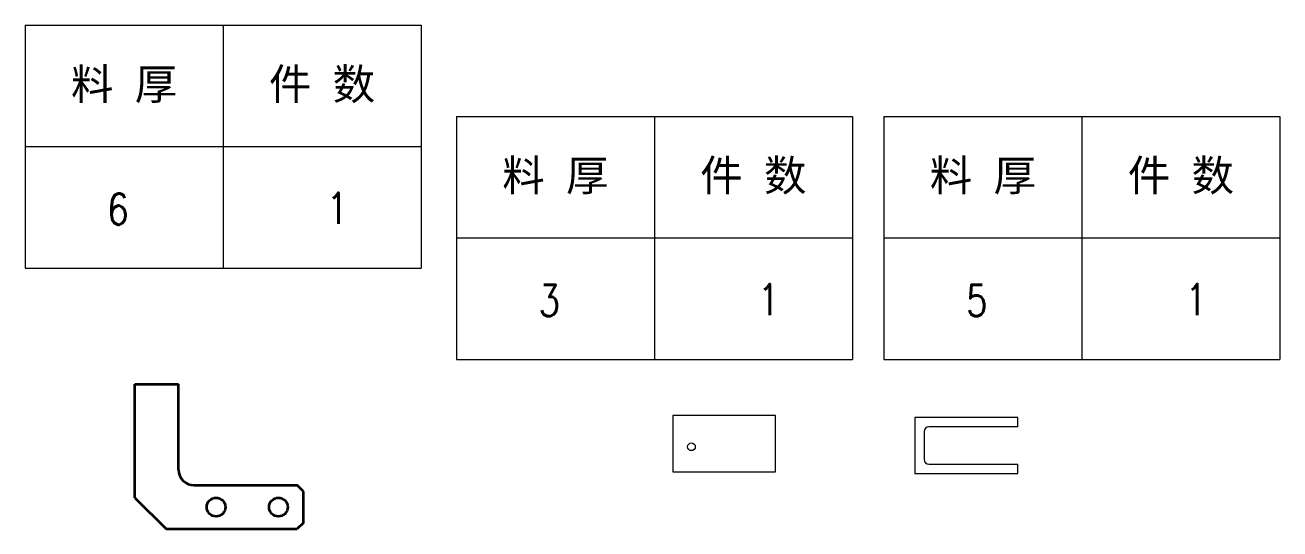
# Model space of a CAD drawing. Header units: millimetres. Extents: x -50270 to 104182, y -50696 to 36415.
# Drawn here: x -48139.4 to -47736.9, y 35680.1 to 35841.7 of the extents above; entities that cross this region are included whole.
import ezdxf
from ezdxf.enums import TextEntityAlignment as Align

# ---------------------------------------------------------------- set-up
doc = ezdxf.new("R2010")
doc.units = ezdxf.units.MM
doc.header["$LTSCALE"] = 0.5
doc.layers.add('标注线', color=3, linetype='Continuous', lineweight=18)
doc.styles.add('DIM', font='romans.shx', dxfattribs={"width": 0.8, "bigfont": 'bigfont.shx'})
doc.styles.get("Standard").update_dxf_attribs({"font": 'simplex.shx'})

# ---------------------------------------------------------------- blocks, each defined once
blk = doc.blocks.new('*T156')
at = {"color": 0, "linetype": 'ByBlock', "lineweight": -2, "transparency": 16777216}
for p, q in [((0, 0), (127, 0)), ((0, 0), (0, -78)), ((63.5, 0), (63.5, -78)), ((127, 0), (127, -78)), ((0, -39), (127, -39)), ((0, -78), (127, -78))]:
    blk.add_line(p, q, dxfattribs=at)
at = {"color": 0, "transparency": 16777216, "char_height": 10, "width": 60.5, "attachment_point": 5}
for s, insert in [('{\\fSimSun|b0|i0|c134|p2;料 厚}', (31.75, -19.5)), ('{\\fSimSun|b0|i0|c134|p2;件 数}', (95.25, -19.5))]:
    blk.add_mtext(s, dxfattribs=dict(at, insert=insert))
blk = doc.blocks.new('拆图参数')
blk.add_blockref('*T156', (-63.5, 78))
at = {"style": 'DIM', "width": 0.8}
blk.add_attdef('1', text='', height=10, dxfattribs=at).set_placement((36.65, 19.27), align=Align.MIDDLE_CENTER)
blk.add_attdef('6', text='', height=10, dxfattribs=at).set_placement((-37.13, 18.91), align=Align.MIDDLE_LEFT)

msp = doc.modelspace()

# ---------------------------------------------------------------- linework, layer by layer
at = {"lineweight": 35, "ltscale": 0.390457}
msp.add_line((-48104.126, 35690.073), (-48104.126, 35726.513), dxfattribs=at)
at = {"lineweight": 35}
for p, q in [((-48104.126, 35726.513), (-48090.126, 35726.513)), ((-48085.126, 35694.073), (-48052.126, 35694.073)), ((-48094.126, 35680.073), (-48052.126, 35680.073))]:
    msp.add_line(p, q, dxfattribs=at)
at = {"lineweight": 35, "ltscale": 0.165457}
msp.add_line((-48090.126, 35699.073), (-48090.126, 35726.513), dxfattribs=at)
at = {"lineweight": 35, "ltscale": 0.070711}
for p, q in [((-48050.126, 35692.073), (-48052.126, 35694.073)), ((-48050.126, 35682.073), (-48052.126, 35680.073))]:
    msp.add_line(p, q, dxfattribs=at)
at = {"lineweight": 35, "ltscale": 0.353553}
msp.add_line((-48104.126, 35690.073), (-48094.126, 35680.073), dxfattribs=at)
at = {"lineweight": 35, "ltscale": 0.25}
msp.add_line((-48050.126, 35682.073), (-48050.126, 35692.073), dxfattribs=at)
at = {"lineweight": 35}
for centre in [(-48078.126, 35687.073), (-48058.126, 35687.073)]:
    msp.add_circle(centre, 3, dxfattribs=at)
msp.add_arc((-48085.126, 35699.073), 5, 180.00001, 270, dxfattribs=at)
at = {"layer": '标注线'}
for p, q in [((-47898.661, 35716.435), (-47931.661, 35716.435)), ((-47931.661, 35716.435), (-47931.661, 35698.435)), ((-47898.661, 35698.435), (-47898.661, 35716.435)), ((-47820.996, 35715.817), (-47853.996, 35715.817)), ((-47853.996, 35715.817), (-47853.996, 35697.817)), ((-47820.996, 35712.817), (-47820.996, 35715.817)), ((-47850.996, 35711.317), (-47850.996, 35702.317)), ((-47820.996, 35712.817), (-47849.496, 35712.817)), ((-47931.661, 35698.435), (-47898.661, 35698.435)), ((-47849.496, 35700.817), (-47820.996, 35700.817)), ((-47820.996, 35697.817), (-47820.996, 35700.817)), ((-47853.996, 35697.817), (-47820.996, 35697.817))]:
    msp.add_line(p, q, dxfattribs=at)
msp.add_circle((-47925.661, 35706.435), 1.25, dxfattribs=at)
for centre, start, end in [((-47849.496, 35711.317), 90, 180), ((-47849.496, 35702.317), 180, 270)]:
    msp.add_arc(centre, 1.5, start, end, dxfattribs=at)

# ---------------------------------------------------------------- block references
for p, values in [((-48075.875, 35763.743), {'1': '1', '6': '6'}), ((-47937.55, 35734.442), {'1': '1', '6': '3'}), ((-47800.419, 35734.442), {'1': '1', '6': '5'})]:
    msp.add_blockref('拆图参数', p, dxfattribs=at).add_auto_attribs(values)

doc.saveas('drawing.dxf')
